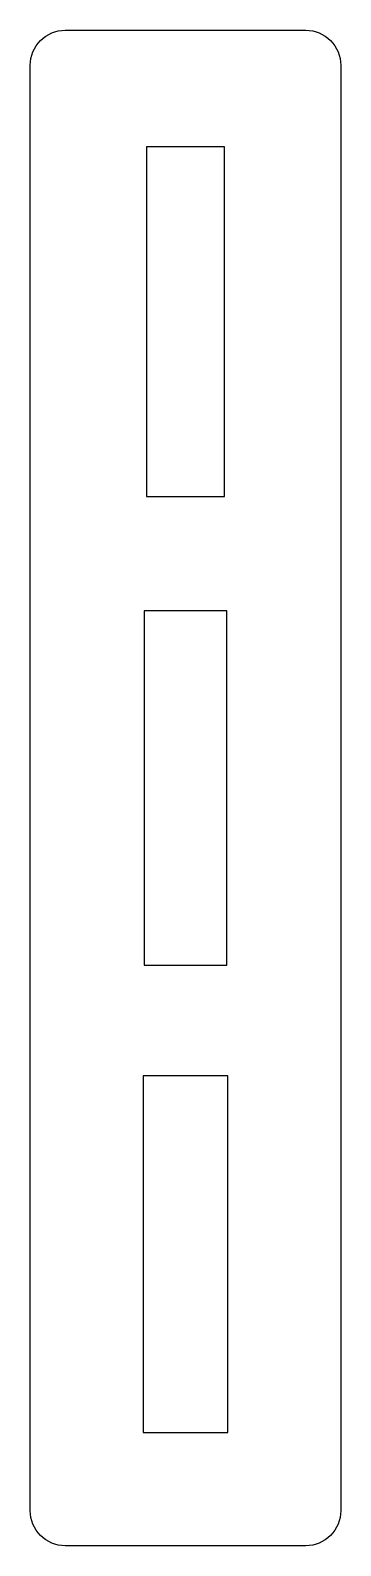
# Model space of a CAD drawing. Header units: millimetres. Extents: x -13 to 13, y -130 to 0.
import ezdxf

# ---------------------------------------------------------------- set-up
doc = ezdxf.new("R2010")
doc.units = ezdxf.units.MM
doc.layers.get('0').update_dxf_attribs({"linetype": 'CONTINUOUS'})

msp = doc.modelspace()

# ---------------------------------------------------------------- linework, layer by layer
msp.add_lwpolyline([(-10.35, -130, -0.414214), (-13.35, -127), (-13.35, -3, -0.414214), (-10.35, 0), (10.35, 0, -0.414214), (13.35, -3), (13.35, -127, -0.414214), (10.35, -130)], format="xyb", close=True)
for points in [[(-3.35, -40), (3.35, -40), (3.35, -10), (-3.35, -10)], [(-3.55, -49.8), (-3.55, -80.2), (3.55, -80.2), (3.55, -49.8)], [(-3.65, -89.7), (-3.65, -120.3), (3.65, -120.3), (3.65, -89.7)]]:
    msp.add_lwpolyline(points, close=True)

doc.saveas('drawing.dxf')
